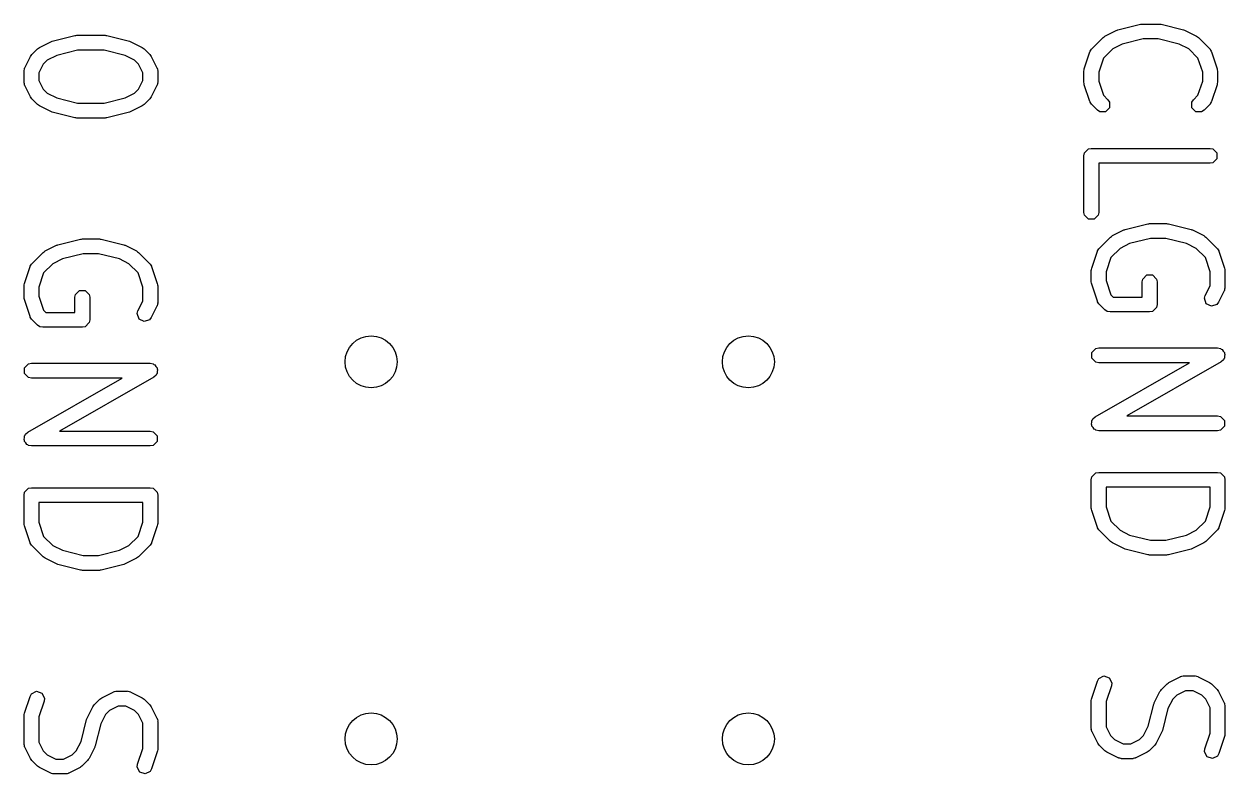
# Model space of a CAD drawing. Extents: x -0.97 to 0.39, y 0.08 to 3.3.
# Drawn here: x -0.9723 to -0.654, y 1.2814 to 1.4804 of the extents above; entities that cross this region are included whole.
import ezdxf

# ---------------------------------------------------------------- set-up
doc = ezdxf.new("R2010")
doc.units = 0
doc.header["$MEASUREMENT"] = 0
doc.layers.add('BLACK', color=7, linetype='CONTINUOUS')

msp = doc.modelspace()

# ---------------------------------------------------------------- linework, layer by layer
at = {"layer": 'BLACK', "linetype": 'CONTINUOUS'}
for p, q in [((-0.67638, 1.4803), (-0.67614, 1.48031)), ((-0.67614, 1.48031), (-0.67591, 1.48036)), ((-0.67591, 1.48036), (-0.67141, 1.48036)), ((-0.67141, 1.48036), (-0.67117, 1.48031)), ((-0.67117, 1.48031), (-0.67093, 1.4803)), ((-0.96483, 1.4758), (-0.95883, 1.4773)), ((-0.95883, 1.4773), (-0.95859, 1.47731)), ((-0.95859, 1.47731), (-0.95835, 1.47736)), ((-0.95835, 1.47736), (-0.95085, 1.47736)), ((-0.95085, 1.47736), (-0.95062, 1.47731)), ((-0.95062, 1.47731), (-0.95038, 1.4773)), ((-0.95038, 1.4773), (-0.94438, 1.4758)), ((-0.68604, 1.47696), (-0.68579, 1.47715)), ((-0.68579, 1.47715), (-0.68279, 1.47865)), ((-0.68279, 1.47865), (-0.68258, 1.47871)), ((-0.68258, 1.47871), (-0.68238, 1.4788)), ((-0.68238, 1.4788), (-0.67638, 1.4803)), ((-0.67093, 1.4803), (-0.66493, 1.4788)), ((-0.66493, 1.4788), (-0.66474, 1.47871)), ((-0.66474, 1.47871), (-0.66453, 1.47865)), ((-0.66453, 1.47865), (-0.66153, 1.47715)), ((-0.66153, 1.47715), (-0.66128, 1.47696)), ((-0.96874, 1.47378), (-0.96848, 1.47396)), ((-0.96848, 1.47396), (-0.96823, 1.47415)), ((-0.96823, 1.47415), (-0.96523, 1.47565)), ((-0.96523, 1.47565), (-0.96502, 1.47571)), ((-0.96502, 1.47571), (-0.96483, 1.4758)), ((-0.94438, 1.4758), (-0.94418, 1.47571)), ((-0.94418, 1.47571), (-0.94397, 1.47565)), ((-0.94397, 1.47565), (-0.94097, 1.47415)), ((-0.94097, 1.47415), (-0.94072, 1.47396)), ((-0.94072, 1.47396), (-0.94046, 1.47378)), ((-0.6893, 1.47378), (-0.6863, 1.47678)), ((-0.6863, 1.47678), (-0.68604, 1.47696)), ((-0.68122, 1.47503), (-0.68374, 1.47377)), ((-0.67566, 1.47642), (-0.68122, 1.47503)), ((-0.67165, 1.47642), (-0.67566, 1.47642)), ((-0.6661, 1.47503), (-0.67165, 1.47642)), ((-0.66357, 1.47377), (-0.6661, 1.47503)), ((-0.66128, 1.47696), (-0.66102, 1.47678)), ((-0.66102, 1.47678), (-0.65802, 1.47378)), ((-0.97211, 1.46877), (-0.97061, 1.47177)), ((-0.97061, 1.47177), (-0.97042, 1.47202)), ((-0.97042, 1.47202), (-0.97024, 1.47228)), ((-0.97024, 1.47228), (-0.96874, 1.47378)), ((-0.96618, 1.47077), (-0.96723, 1.46973)), ((-0.96366, 1.47203), (-0.96618, 1.47077)), ((-0.95811, 1.47342), (-0.96366, 1.47203)), ((-0.9511, 1.47342), (-0.95811, 1.47342)), ((-0.94554, 1.47203), (-0.9511, 1.47342)), ((-0.94302, 1.47077), (-0.94554, 1.47203)), ((-0.94197, 1.46973), (-0.94302, 1.47077)), ((-0.94046, 1.47378), (-0.93896, 1.47228)), ((-0.93896, 1.47228), (-0.93879, 1.47202)), ((-0.93879, 1.47202), (-0.93859, 1.47177)), ((-0.93859, 1.47177), (-0.93709, 1.46877)), ((-0.69127, 1.46851), (-0.68977, 1.47301)), ((-0.68977, 1.47301), (-0.68972, 1.4731)), ((-0.68972, 1.47314), (-0.68955, 1.47341)), ((-0.68972, 1.4731), (-0.68972, 1.47314)), ((-0.68955, 1.47341), (-0.68939, 1.47368)), ((-0.68939, 1.47368), (-0.68935, 1.4737)), ((-0.68935, 1.4737), (-0.6893, 1.47378)), ((-0.68618, 1.47133), (-0.68744, 1.46757)), ((-0.68374, 1.47377), (-0.68618, 1.47133)), ((-0.66113, 1.47133), (-0.66357, 1.47377)), ((-0.65988, 1.46757), (-0.66113, 1.47133)), ((-0.65802, 1.47378), (-0.65796, 1.4737)), ((-0.65796, 1.4737), (-0.65792, 1.47368)), ((-0.65792, 1.47368), (-0.65777, 1.47341)), ((-0.65777, 1.47341), (-0.65759, 1.47314)), ((-0.65759, 1.47314), (-0.65759, 1.4731)), ((-0.65759, 1.4731), (-0.65754, 1.47301)), ((-0.65754, 1.47301), (-0.65604, 1.46851)), ((-0.97232, 1.46789), (-0.9723, 1.46799)), ((-0.97232, 1.46489), (-0.97232, 1.46789)), ((-0.97231, 1.46803), (-0.97223, 1.46834)), ((-0.9723, 1.46799), (-0.97231, 1.46803)), ((-0.97223, 1.46834), (-0.97217, 1.46864)), ((-0.97217, 1.46864), (-0.97214, 1.46868)), ((-0.97214, 1.46868), (-0.97211, 1.46877)), ((-0.96723, 1.46973), (-0.96838, 1.46743)), ((-0.94082, 1.46743), (-0.94197, 1.46973)), ((-0.93709, 1.46877), (-0.93707, 1.46868)), ((-0.93707, 1.46868), (-0.93704, 1.46864)), ((-0.93704, 1.46864), (-0.93697, 1.46834)), ((-0.93697, 1.46834), (-0.93689, 1.46803)), ((-0.93689, 1.46803), (-0.9369, 1.46799)), ((-0.9369, 1.46799), (-0.93689, 1.46789)), ((-0.93689, 1.46789), (-0.93689, 1.46489)), ((-0.69137, 1.46789), (-0.69131, 1.4682)), ((-0.69137, 1.46489), (-0.69137, 1.46789)), ((-0.69131, 1.4682), (-0.69127, 1.46851)), ((-0.65604, 1.46851), (-0.656, 1.4682)), ((-0.656, 1.4682), (-0.65594, 1.46789)), ((-0.65594, 1.46789), (-0.65594, 1.46489)), ((-0.9723, 1.4648), (-0.97232, 1.46489)), ((-0.97231, 1.46475), (-0.9723, 1.4648)), ((-0.97223, 1.46445), (-0.97231, 1.46475)), ((-0.97217, 1.46414), (-0.97223, 1.46445)), ((-0.96838, 1.46743), (-0.96838, 1.46536)), ((-0.96838, 1.46536), (-0.96723, 1.46306)), ((-0.94197, 1.46306), (-0.94082, 1.46536)), ((-0.94082, 1.46536), (-0.94082, 1.46743)), ((-0.93697, 1.46445), (-0.93704, 1.46414)), ((-0.93689, 1.46475), (-0.93697, 1.46445)), ((-0.93689, 1.46489), (-0.9369, 1.4648)), ((-0.9369, 1.4648), (-0.93689, 1.46475)), ((-0.69131, 1.46458), (-0.69137, 1.46489)), ((-0.69127, 1.46427), (-0.69131, 1.46458)), ((-0.68744, 1.46757), (-0.68744, 1.46521)), ((-0.68744, 1.46521), (-0.68618, 1.46146)), ((-0.66113, 1.46146), (-0.65988, 1.46521)), ((-0.65988, 1.46521), (-0.65988, 1.46757)), ((-0.656, 1.46458), (-0.65604, 1.46427)), ((-0.65594, 1.46489), (-0.656, 1.46458)), ((-0.97214, 1.46411), (-0.97217, 1.46414)), ((-0.97211, 1.46401), (-0.97214, 1.46411)), ((-0.97061, 1.46101), (-0.97211, 1.46401)), ((-0.96723, 1.46306), (-0.96618, 1.46201)), ((-0.96618, 1.46201), (-0.96366, 1.46075)), ((-0.94554, 1.46075), (-0.94302, 1.46201)), ((-0.94302, 1.46201), (-0.94197, 1.46306)), ((-0.93709, 1.46401), (-0.93859, 1.46101)), ((-0.93707, 1.46411), (-0.93709, 1.46401)), ((-0.93704, 1.46414), (-0.93707, 1.46411)), ((-0.68977, 1.45977), (-0.69127, 1.46427)), ((-0.68618, 1.46146), (-0.68501, 1.46028)), ((-0.6623, 1.46028), (-0.66113, 1.46146)), ((-0.65604, 1.46427), (-0.65754, 1.45977)), ((-0.97042, 1.46076), (-0.97061, 1.46101)), ((-0.97024, 1.4605), (-0.97042, 1.46076)), ((-0.96874, 1.459), (-0.97024, 1.4605)), ((-0.96848, 1.45883), (-0.96874, 1.459)), ((-0.96823, 1.45863), (-0.96848, 1.45883)), ((-0.96523, 1.45713), (-0.96823, 1.45863)), ((-0.96366, 1.46075), (-0.95811, 1.45936)), ((-0.95811, 1.45936), (-0.9511, 1.45936)), ((-0.9511, 1.45936), (-0.94554, 1.46075)), ((-0.94097, 1.45863), (-0.94397, 1.45713)), ((-0.94072, 1.45883), (-0.94097, 1.45863)), ((-0.94046, 1.459), (-0.94072, 1.45883)), ((-0.93896, 1.4605), (-0.94046, 1.459)), ((-0.93879, 1.46076), (-0.93896, 1.4605)), ((-0.93859, 1.46101), (-0.93879, 1.46076)), ((-0.68972, 1.45968), (-0.68977, 1.45977)), ((-0.68972, 1.45964), (-0.68972, 1.45968)), ((-0.68955, 1.45938), (-0.68972, 1.45964)), ((-0.68939, 1.4591), (-0.68955, 1.45938)), ((-0.68935, 1.45908), (-0.68939, 1.4591)), ((-0.6893, 1.459), (-0.68935, 1.45908)), ((-0.6878, 1.4575), (-0.6893, 1.459)), ((-0.68459, 1.45814), (-0.68565, 1.45707)), ((-0.68501, 1.46028), (-0.68459, 1.45965)), ((-0.68459, 1.45965), (-0.68459, 1.45814)), ((-0.66273, 1.45965), (-0.6623, 1.46028)), ((-0.66273, 1.45814), (-0.66273, 1.45965)), ((-0.66166, 1.45707), (-0.66273, 1.45814)), ((-0.65802, 1.459), (-0.65952, 1.4575)), ((-0.65796, 1.45908), (-0.65802, 1.459)), ((-0.65792, 1.4591), (-0.65796, 1.45908)), ((-0.65777, 1.45938), (-0.65792, 1.4591)), ((-0.65759, 1.45964), (-0.65777, 1.45938)), ((-0.65754, 1.45977), (-0.65759, 1.45968)), ((-0.65759, 1.45968), (-0.65759, 1.45964)), ((-0.96502, 1.45708), (-0.96523, 1.45713)), ((-0.96483, 1.45698), (-0.96502, 1.45708)), ((-0.95883, 1.45548), (-0.96483, 1.45698)), ((-0.95859, 1.45547), (-0.95883, 1.45548)), ((-0.95835, 1.45542), (-0.95859, 1.45547)), ((-0.95085, 1.45542), (-0.95835, 1.45542)), ((-0.95062, 1.45547), (-0.95085, 1.45542)), ((-0.95038, 1.45548), (-0.95062, 1.45547)), ((-0.94438, 1.45698), (-0.95038, 1.45548)), ((-0.94418, 1.45708), (-0.94438, 1.45698)), ((-0.94397, 1.45713), (-0.94418, 1.45708)), ((-0.68716, 1.45707), (-0.6878, 1.4575)), ((-0.68565, 1.45707), (-0.68716, 1.45707)), ((-0.66016, 1.45707), (-0.66166, 1.45707)), ((-0.65952, 1.4575), (-0.66016, 1.45707)), ((-0.69137, 1.44539), (-0.69122, 1.44615)), ((-0.69137, 1.4304), (-0.69137, 1.44539)), ((-0.69122, 1.44615), (-0.69016, 1.44721)), ((-0.69016, 1.44721), (-0.68941, 1.44736)), ((-0.68941, 1.44736), (-0.65791, 1.44736)), ((-0.65791, 1.44736), (-0.65716, 1.44721)), ((-0.65716, 1.44721), (-0.65609, 1.44615)), ((-0.65609, 1.44615), (-0.65609, 1.44464)), ((-0.65791, 1.44343), (-0.68744, 1.44343)), ((-0.68744, 1.44343), (-0.68744, 1.4304)), ((-0.65716, 1.44358), (-0.65791, 1.44343)), ((-0.65609, 1.44464), (-0.65716, 1.44358)), ((-0.69122, 1.42964), (-0.69137, 1.4304)), ((-0.69016, 1.42858), (-0.69122, 1.42964)), ((-0.68759, 1.42964), (-0.68865, 1.42858)), ((-0.68744, 1.4304), (-0.68759, 1.42964)), ((-0.68865, 1.42858), (-0.69016, 1.42858)), ((-0.68042, 1.42588), (-0.67442, 1.42738)), ((-0.67442, 1.42738), (-0.67418, 1.42739)), ((-0.67418, 1.42739), (-0.67394, 1.42743)), ((-0.67394, 1.42743), (-0.66944, 1.42743)), ((-0.66944, 1.42743), (-0.6692, 1.42739)), ((-0.6692, 1.42739), (-0.66896, 1.42738)), ((-0.66896, 1.42738), (-0.66296, 1.42588)), ((-0.96333, 1.42181), (-0.95733, 1.42331)), ((-0.95733, 1.42331), (-0.95709, 1.42332)), ((-0.95709, 1.42332), (-0.95685, 1.42337)), ((-0.95685, 1.42337), (-0.95235, 1.42337)), ((-0.95235, 1.42337), (-0.95212, 1.42332)), ((-0.95212, 1.42332), (-0.95188, 1.42331)), ((-0.95188, 1.42331), (-0.94588, 1.42181)), ((-0.68733, 1.42086), (-0.68433, 1.42386)), ((-0.68433, 1.42386), (-0.68407, 1.42403)), ((-0.68407, 1.42403), (-0.68382, 1.42423)), ((-0.68382, 1.42423), (-0.68082, 1.42573)), ((-0.68082, 1.42573), (-0.68061, 1.42578)), ((-0.68061, 1.42578), (-0.68042, 1.42588)), ((-0.6737, 1.4235), (-0.67925, 1.42211)), ((-0.66968, 1.4235), (-0.6737, 1.4235)), ((-0.66413, 1.42211), (-0.66968, 1.4235)), ((-0.66296, 1.42588), (-0.66277, 1.42578)), ((-0.66277, 1.42578), (-0.66256, 1.42573)), ((-0.66256, 1.42573), (-0.65956, 1.42423)), ((-0.65956, 1.42423), (-0.65931, 1.42403)), ((-0.65931, 1.42403), (-0.65905, 1.42386)), ((-0.65905, 1.42386), (-0.65605, 1.42086)), ((-0.96724, 1.41979), (-0.96698, 1.41996)), ((-0.96698, 1.41996), (-0.96673, 1.42016)), ((-0.96673, 1.42016), (-0.96373, 1.42166)), ((-0.96373, 1.42166), (-0.96352, 1.42172)), ((-0.96352, 1.42172), (-0.96333, 1.42181)), ((-0.94588, 1.42181), (-0.94568, 1.42172)), ((-0.94568, 1.42172), (-0.94547, 1.42166)), ((-0.94547, 1.42166), (-0.94247, 1.42016)), ((-0.94247, 1.42016), (-0.94222, 1.41996)), ((-0.94222, 1.41996), (-0.94196, 1.41979)), ((-0.6893, 1.41559), (-0.6878, 1.42009)), ((-0.6878, 1.42009), (-0.68776, 1.42017)), ((-0.68776, 1.42022), (-0.68758, 1.42048)), ((-0.68776, 1.42017), (-0.68776, 1.42022)), ((-0.68758, 1.42048), (-0.68742, 1.42076)), ((-0.68742, 1.42076), (-0.68738, 1.42078)), ((-0.68738, 1.42078), (-0.68733, 1.42086)), ((-0.68177, 1.42085), (-0.68422, 1.4184)), ((-0.67925, 1.42211), (-0.68177, 1.42085)), ((-0.66161, 1.42085), (-0.66413, 1.42211)), ((-0.65916, 1.4184), (-0.66161, 1.42085)), ((-0.65605, 1.42086), (-0.65599, 1.42078)), ((-0.65599, 1.42078), (-0.65595, 1.42076)), ((-0.65595, 1.42076), (-0.6558, 1.42048)), ((-0.6558, 1.42048), (-0.65562, 1.42022)), ((-0.65562, 1.42022), (-0.65562, 1.42017)), ((-0.65562, 1.42017), (-0.65557, 1.42009)), ((-0.65557, 1.42009), (-0.65407, 1.41559)), ((-0.97049, 1.41641), (-0.97034, 1.41669)), ((-0.97034, 1.41669), (-0.9703, 1.41671)), ((-0.9703, 1.41671), (-0.97024, 1.41679)), ((-0.97024, 1.41679), (-0.96724, 1.41979)), ((-0.96468, 1.41678), (-0.96713, 1.41433)), ((-0.96216, 1.41804), (-0.96468, 1.41678)), ((-0.95661, 1.41943), (-0.96216, 1.41804)), ((-0.95259, 1.41943), (-0.95661, 1.41943)), ((-0.94704, 1.41804), (-0.95259, 1.41943)), ((-0.94452, 1.41678), (-0.94704, 1.41804)), ((-0.94207, 1.41433), (-0.94452, 1.41678)), ((-0.94196, 1.41979), (-0.93896, 1.41679)), ((-0.93896, 1.41679), (-0.93891, 1.41671)), ((-0.93891, 1.41671), (-0.93887, 1.41669)), ((-0.93887, 1.41669), (-0.93871, 1.41641)), ((-0.68422, 1.4184), (-0.68547, 1.41465)), ((-0.65791, 1.41465), (-0.65916, 1.4184)), ((-0.97222, 1.41152), (-0.97072, 1.41602)), ((-0.97072, 1.41602), (-0.97067, 1.41611)), ((-0.97067, 1.41615), (-0.97049, 1.41641)), ((-0.97067, 1.41611), (-0.97067, 1.41615)), ((-0.96713, 1.41433), (-0.96838, 1.41058)), ((-0.94082, 1.41058), (-0.94207, 1.41433)), ((-0.93871, 1.41641), (-0.93854, 1.41615)), ((-0.93854, 1.41615), (-0.93854, 1.41611)), ((-0.93854, 1.41611), (-0.93849, 1.41602)), ((-0.93849, 1.41602), (-0.93699, 1.41152)), ((-0.68941, 1.41497), (-0.68934, 1.41528)), ((-0.68941, 1.41197), (-0.68941, 1.41497)), ((-0.68934, 1.41528), (-0.6893, 1.41559)), ((-0.68547, 1.41465), (-0.68547, 1.41229)), ((-0.67576, 1.41272), (-0.67469, 1.41379)), ((-0.67469, 1.41379), (-0.67319, 1.41379)), ((-0.67319, 1.41379), (-0.67212, 1.41272)), ((-0.65791, 1.41093), (-0.65791, 1.41465)), ((-0.65407, 1.41559), (-0.65403, 1.41528)), ((-0.65403, 1.41528), (-0.65397, 1.41497)), ((-0.65397, 1.41497), (-0.65397, 1.41047)), ((-0.97232, 1.4109), (-0.97226, 1.41121)), ((-0.97232, 1.4079), (-0.97232, 1.4109)), ((-0.97226, 1.41121), (-0.97222, 1.41152)), ((-0.96838, 1.41058), (-0.96838, 1.40822)), ((-0.94082, 1.40686), (-0.94082, 1.41058)), ((-0.93699, 1.41152), (-0.93695, 1.41121)), ((-0.93695, 1.41121), (-0.93689, 1.4109)), ((-0.93689, 1.4109), (-0.93689, 1.4064)), ((-0.68934, 1.41166), (-0.68941, 1.41197)), ((-0.6893, 1.41134), (-0.68934, 1.41166)), ((-0.6878, 1.40685), (-0.6893, 1.41134)), ((-0.68547, 1.41229), (-0.68422, 1.40853)), ((-0.67591, 1.41197), (-0.67576, 1.41272)), ((-0.67591, 1.40794), (-0.67591, 1.41197)), ((-0.67212, 1.41272), (-0.67197, 1.41197)), ((-0.67197, 1.41197), (-0.67197, 1.40597)), ((-0.6592, 1.40835), (-0.65791, 1.41093)), ((-0.65398, 1.41033), (-0.65406, 1.41002)), ((-0.65397, 1.41047), (-0.65399, 1.41037)), ((-0.65399, 1.41037), (-0.65398, 1.41033)), ((-0.97226, 1.40759), (-0.97232, 1.4079)), ((-0.97222, 1.40728), (-0.97226, 1.40759)), ((-0.97072, 1.40278), (-0.97222, 1.40728)), ((-0.96838, 1.40822), (-0.96713, 1.40446)), ((-0.95882, 1.4079), (-0.95867, 1.40865)), ((-0.95882, 1.40387), (-0.95882, 1.4079)), ((-0.95867, 1.40865), (-0.95761, 1.40972)), ((-0.95761, 1.40972), (-0.9561, 1.40972)), ((-0.9561, 1.40972), (-0.95503, 1.40865)), ((-0.95503, 1.40865), (-0.95488, 1.4079)), ((-0.95488, 1.4079), (-0.95488, 1.4019)), ((-0.68422, 1.40853), (-0.68362, 1.40794)), ((-0.68362, 1.40794), (-0.67591, 1.40794)), ((-0.6594, 1.40761), (-0.6592, 1.40835)), ((-0.65893, 1.40618), (-0.6594, 1.40761)), ((-0.65418, 1.40959), (-0.65568, 1.40659)), ((-0.65415, 1.40968), (-0.65418, 1.40959)), ((-0.65412, 1.40971), (-0.65415, 1.40968)), ((-0.65406, 1.41002), (-0.65412, 1.40971)), ((-0.96713, 1.40446), (-0.96654, 1.40387)), ((-0.94232, 1.40354), (-0.94211, 1.40428)), ((-0.94211, 1.40428), (-0.94082, 1.40686)), ((-0.93709, 1.40552), (-0.93859, 1.40252)), ((-0.93707, 1.40561), (-0.93709, 1.40552)), ((-0.93704, 1.40565), (-0.93707, 1.40561)), ((-0.93697, 1.40596), (-0.93704, 1.40565)), ((-0.93689, 1.40626), (-0.93697, 1.40596)), ((-0.93689, 1.4064), (-0.9369, 1.4063)), ((-0.9369, 1.4063), (-0.93689, 1.40626)), ((-0.68776, 1.40676), (-0.6878, 1.40685)), ((-0.68776, 1.40671), (-0.68776, 1.40676)), ((-0.68758, 1.40645), (-0.68776, 1.40671)), ((-0.68742, 1.40618), (-0.68758, 1.40645)), ((-0.68738, 1.40616), (-0.68742, 1.40618)), ((-0.68733, 1.40608), (-0.68738, 1.40616)), ((-0.68583, 1.40458), (-0.68733, 1.40608)), ((-0.68519, 1.40415), (-0.68583, 1.40458)), ((-0.68444, 1.404), (-0.68519, 1.40415)), ((-0.68519, 1.40415), (-0.68519, 1.40415)), ((-0.67394, 1.404), (-0.68444, 1.404)), ((-0.67319, 1.40415), (-0.67394, 1.404)), ((-0.67212, 1.40521), (-0.67319, 1.40415)), ((-0.67197, 1.40597), (-0.67212, 1.40521)), ((-0.65758, 1.4055), (-0.65893, 1.40618)), ((-0.65615, 1.40598), (-0.65758, 1.4055)), ((-0.65568, 1.40659), (-0.65615, 1.40598)), ((-0.97067, 1.40269), (-0.97072, 1.40278)), ((-0.97067, 1.40265), (-0.97067, 1.40269)), ((-0.97049, 1.40238), (-0.97067, 1.40265)), ((-0.97034, 1.40211), (-0.97049, 1.40238)), ((-0.9703, 1.40209), (-0.97034, 1.40211)), ((-0.97024, 1.40201), (-0.9703, 1.40209)), ((-0.96874, 1.40051), (-0.97024, 1.40201)), ((-0.96654, 1.40387), (-0.95882, 1.40387)), ((-0.95503, 1.40115), (-0.9561, 1.40008)), ((-0.95488, 1.4019), (-0.95503, 1.40115)), ((-0.94184, 1.40211), (-0.94232, 1.40354)), ((-0.94049, 1.40144), (-0.94184, 1.40211)), ((-0.93906, 1.40191), (-0.94049, 1.40144)), ((-0.93859, 1.40252), (-0.93906, 1.40191)), ((-0.9681, 1.40008), (-0.96874, 1.40051)), ((-0.96735, 1.39993), (-0.9681, 1.40008)), ((-0.9681, 1.40008), (-0.9681, 1.40008)), ((-0.95685, 1.39993), (-0.96735, 1.39993)), ((-0.9561, 1.40008), (-0.95685, 1.39993)), ((-0.68819, 1.39429), (-0.68744, 1.39444)), ((-0.68744, 1.39444), (-0.65594, 1.39444)), ((-0.65594, 1.39444), (-0.65519, 1.39429)), ((-0.68926, 1.39322), (-0.68819, 1.39429)), ((-0.68926, 1.39172), (-0.68926, 1.39322)), ((-0.68819, 1.39065), (-0.68926, 1.39172)), ((-0.65519, 1.39429), (-0.655, 1.3941)), ((-0.655, 1.3941), (-0.65474, 1.39403)), ((-0.65438, 1.39126), (-0.65496, 1.39076)), ((-0.65474, 1.39403), (-0.65448, 1.39358)), ((-0.65448, 1.39358), (-0.65412, 1.39322)), ((-0.65431, 1.39153), (-0.65438, 1.39126)), ((-0.65412, 1.39172), (-0.65431, 1.39153)), ((-0.65412, 1.39322), (-0.65412, 1.39295)), ((-0.65412, 1.39295), (-0.65399, 1.39272)), ((-0.65399, 1.39272), (-0.65412, 1.39223)), ((-0.65412, 1.39223), (-0.65412, 1.39172)), ((-0.97217, 1.38915), (-0.9711, 1.39022)), ((-0.97217, 1.38765), (-0.97217, 1.38915)), ((-0.9711, 1.39022), (-0.97035, 1.39037)), ((-0.97035, 1.39037), (-0.93885, 1.39037)), ((-0.93885, 1.39037), (-0.9381, 1.39022)), ((-0.9381, 1.39022), (-0.93791, 1.39003)), ((-0.93791, 1.39003), (-0.93765, 1.38996)), ((-0.93765, 1.38996), (-0.9374, 1.38952)), ((-0.9374, 1.38952), (-0.93704, 1.38915)), ((-0.93704, 1.38915), (-0.93704, 1.38888)), ((-0.93704, 1.38888), (-0.9369, 1.38865)), ((-0.9369, 1.38865), (-0.93704, 1.38816)), ((-0.93704, 1.38816), (-0.93704, 1.38765)), ((-0.68841, 1.37618), (-0.66335, 1.3905)), ((-0.68744, 1.3905), (-0.68819, 1.39065)), ((-0.66335, 1.3905), (-0.68744, 1.3905)), ((-0.65496, 1.39076), (-0.68002, 1.37644)), ((-0.9711, 1.38658), (-0.97217, 1.38765)), ((-0.97133, 1.37211), (-0.94627, 1.38643)), ((-0.97035, 1.38643), (-0.9711, 1.38658)), ((-0.94627, 1.38643), (-0.97035, 1.38643)), ((-0.93788, 1.38669), (-0.96294, 1.37237)), ((-0.9373, 1.3872), (-0.93788, 1.38669)), ((-0.93723, 1.38746), (-0.9373, 1.3872)), ((-0.93704, 1.38765), (-0.93723, 1.38746)), ((-0.68926, 1.37523), (-0.68906, 1.37542)), ((-0.68906, 1.37542), (-0.68899, 1.37568)), ((-0.68899, 1.37568), (-0.68841, 1.37618)), ((-0.68002, 1.37644), (-0.65594, 1.37644)), ((-0.65594, 1.37644), (-0.65519, 1.37629)), ((-0.65519, 1.37629), (-0.65412, 1.37523)), ((-0.97191, 1.37161), (-0.97133, 1.37211)), ((-0.96294, 1.37237), (-0.93885, 1.37237)), ((-0.93885, 1.37237), (-0.9381, 1.37222)), ((-0.9381, 1.37222), (-0.93704, 1.37116)), ((-0.68939, 1.37422), (-0.68926, 1.37472)), ((-0.68926, 1.37399), (-0.68939, 1.37422)), ((-0.68926, 1.37472), (-0.68926, 1.37523)), ((-0.68926, 1.37372), (-0.68926, 1.37399)), ((-0.6889, 1.37336), (-0.68926, 1.37372)), ((-0.68864, 1.37292), (-0.6889, 1.37336)), ((-0.68838, 1.37284), (-0.68864, 1.37292)), ((-0.68819, 1.37265), (-0.68838, 1.37284)), ((-0.68744, 1.3725), (-0.68819, 1.37265)), ((-0.65594, 1.3725), (-0.68744, 1.3725)), ((-0.65519, 1.37265), (-0.65594, 1.3725)), ((-0.65412, 1.37372), (-0.65519, 1.37265)), ((-0.65412, 1.37523), (-0.65412, 1.37372)), ((-0.9723, 1.37016), (-0.97217, 1.37065)), ((-0.97217, 1.36992), (-0.9723, 1.37016)), ((-0.97217, 1.37116), (-0.97198, 1.37135)), ((-0.97217, 1.37065), (-0.97217, 1.37116)), ((-0.97217, 1.36965), (-0.97217, 1.36992)), ((-0.97181, 1.36929), (-0.97217, 1.36965)), ((-0.97198, 1.37135), (-0.97191, 1.37161)), ((-0.97156, 1.36885), (-0.97181, 1.36929)), ((-0.93704, 1.36965), (-0.9381, 1.36859)), ((-0.93704, 1.37116), (-0.93704, 1.36965)), ((-0.97129, 1.36878), (-0.97156, 1.36885)), ((-0.9711, 1.36859), (-0.97129, 1.36878)), ((-0.97035, 1.36844), (-0.9711, 1.36859)), ((-0.93885, 1.36844), (-0.97035, 1.36844)), ((-0.9381, 1.36859), (-0.93885, 1.36844)), ((-0.68941, 1.35947), (-0.68926, 1.36023)), ((-0.68941, 1.35197), (-0.68941, 1.35947)), ((-0.68926, 1.36023), (-0.68819, 1.36129)), ((-0.68819, 1.36129), (-0.68744, 1.36144)), ((-0.68744, 1.36144), (-0.65594, 1.36144)), ((-0.65594, 1.36144), (-0.65519, 1.36129)), ((-0.65519, 1.36129), (-0.65412, 1.36023)), ((-0.65412, 1.36023), (-0.65397, 1.35947)), ((-0.65397, 1.35947), (-0.65397, 1.35197)), ((-0.97232, 1.35541), (-0.97217, 1.35616)), ((-0.97217, 1.35616), (-0.9711, 1.35722)), ((-0.9711, 1.35722), (-0.97035, 1.35737)), ((-0.97035, 1.35737), (-0.93885, 1.35737)), ((-0.93885, 1.35737), (-0.9381, 1.35722)), ((-0.9381, 1.35722), (-0.93704, 1.35616)), ((-0.93704, 1.35616), (-0.93689, 1.35541)), ((-0.65791, 1.35751), (-0.68547, 1.35751)), ((-0.68547, 1.35751), (-0.68547, 1.35229)), ((-0.65791, 1.35229), (-0.65791, 1.35751)), ((-0.97232, 1.34791), (-0.97232, 1.35541)), ((-0.94082, 1.35344), (-0.96838, 1.35344)), ((-0.96838, 1.35344), (-0.96838, 1.34823)), ((-0.94082, 1.34823), (-0.94082, 1.35344)), ((-0.93689, 1.35541), (-0.93689, 1.34791)), ((-0.68934, 1.35167), (-0.68941, 1.35197)), ((-0.6893, 1.35135), (-0.68934, 1.35167)), ((-0.6878, 1.34685), (-0.6893, 1.35135)), ((-0.68547, 1.35229), (-0.68422, 1.34854)), ((-0.65916, 1.34854), (-0.65791, 1.35229)), ((-0.65407, 1.35135), (-0.65557, 1.34685)), ((-0.65403, 1.35167), (-0.65407, 1.35135)), ((-0.65397, 1.35197), (-0.65403, 1.35167)), ((-0.97226, 1.3476), (-0.97232, 1.34791)), ((-0.97222, 1.34728), (-0.97226, 1.3476)), ((-0.97072, 1.34278), (-0.97222, 1.34728)), ((-0.96838, 1.34823), (-0.96713, 1.34447)), ((-0.94207, 1.34447), (-0.94082, 1.34823)), ((-0.93699, 1.34728), (-0.93849, 1.34278)), ((-0.93695, 1.3476), (-0.93699, 1.34728)), ((-0.93689, 1.34791), (-0.93695, 1.3476)), ((-0.68776, 1.34677), (-0.6878, 1.34685)), ((-0.68776, 1.34672), (-0.68776, 1.34677)), ((-0.68758, 1.34646), (-0.68776, 1.34672)), ((-0.68422, 1.34854), (-0.68177, 1.34609)), ((-0.66161, 1.34609), (-0.65916, 1.34854)), ((-0.65562, 1.34672), (-0.6558, 1.34646)), ((-0.65557, 1.34685), (-0.65562, 1.34677)), ((-0.65562, 1.34677), (-0.65562, 1.34672)), ((-0.96713, 1.34447), (-0.96468, 1.34203)), ((-0.94452, 1.34203), (-0.94207, 1.34447)), ((-0.68742, 1.34619), (-0.68758, 1.34646)), ((-0.68738, 1.34617), (-0.68742, 1.34619)), ((-0.68733, 1.34608), (-0.68738, 1.34617)), ((-0.68433, 1.34308), (-0.68733, 1.34608)), ((-0.68177, 1.34609), (-0.67925, 1.34483)), ((-0.67925, 1.34483), (-0.6737, 1.34344)), ((-0.6737, 1.34344), (-0.66968, 1.34344)), ((-0.66968, 1.34344), (-0.66413, 1.34483)), ((-0.66413, 1.34483), (-0.66161, 1.34609)), ((-0.65605, 1.34608), (-0.65905, 1.34308)), ((-0.65599, 1.34617), (-0.65605, 1.34608)), ((-0.65595, 1.34619), (-0.65599, 1.34617)), ((-0.6558, 1.34646), (-0.65595, 1.34619)), ((-0.97067, 1.3427), (-0.97072, 1.34278)), ((-0.97067, 1.34265), (-0.97067, 1.3427)), ((-0.97049, 1.34239), (-0.97067, 1.34265)), ((-0.97034, 1.34212), (-0.97049, 1.34239)), ((-0.9703, 1.3421), (-0.97034, 1.34212)), ((-0.97024, 1.34202), (-0.9703, 1.3421)), ((-0.96724, 1.33902), (-0.97024, 1.34202)), ((-0.96468, 1.34203), (-0.96216, 1.34077)), ((-0.96216, 1.34077), (-0.95661, 1.33938)), ((-0.95259, 1.33938), (-0.94704, 1.34077)), ((-0.94704, 1.34077), (-0.94452, 1.34203)), ((-0.93896, 1.34202), (-0.94196, 1.33902)), ((-0.93891, 1.3421), (-0.93896, 1.34202)), ((-0.93887, 1.34212), (-0.93891, 1.3421)), ((-0.93871, 1.34239), (-0.93887, 1.34212)), ((-0.93854, 1.34265), (-0.93871, 1.34239)), ((-0.93849, 1.34278), (-0.93854, 1.3427)), ((-0.93854, 1.3427), (-0.93854, 1.34265)), ((-0.68407, 1.34291), (-0.68433, 1.34308)), ((-0.68382, 1.34272), (-0.68407, 1.34291)), ((-0.68082, 1.34122), (-0.68382, 1.34272)), ((-0.68061, 1.34116), (-0.68082, 1.34122)), ((-0.68042, 1.34107), (-0.68061, 1.34116)), ((-0.67442, 1.33957), (-0.68042, 1.34107)), ((-0.66296, 1.34107), (-0.66896, 1.33957)), ((-0.66277, 1.34116), (-0.66296, 1.34107)), ((-0.66256, 1.34122), (-0.66277, 1.34116)), ((-0.65956, 1.34272), (-0.66256, 1.34122)), ((-0.65931, 1.34291), (-0.65956, 1.34272)), ((-0.65905, 1.34308), (-0.65931, 1.34291)), ((-0.96698, 1.33884), (-0.96724, 1.33902)), ((-0.96673, 1.33865), (-0.96698, 1.33884)), ((-0.96373, 1.33715), (-0.96673, 1.33865)), ((-0.96352, 1.33709), (-0.96373, 1.33715)), ((-0.96333, 1.337), (-0.96352, 1.33709)), ((-0.95661, 1.33938), (-0.95259, 1.33938)), ((-0.94568, 1.33709), (-0.94588, 1.337)), ((-0.94547, 1.33715), (-0.94568, 1.33709)), ((-0.94247, 1.33865), (-0.94547, 1.33715)), ((-0.94222, 1.33884), (-0.94247, 1.33865)), ((-0.94196, 1.33902), (-0.94222, 1.33884)), ((-0.67418, 1.33955), (-0.67442, 1.33957)), ((-0.67394, 1.33951), (-0.67418, 1.33955)), ((-0.66944, 1.33951), (-0.67394, 1.33951)), ((-0.6692, 1.33955), (-0.66944, 1.33951)), ((-0.66896, 1.33957), (-0.6692, 1.33955)), ((-0.95733, 1.3355), (-0.96333, 1.337)), ((-0.95709, 1.33549), (-0.95733, 1.3355)), ((-0.95685, 1.33544), (-0.95709, 1.33549)), ((-0.95235, 1.33544), (-0.95685, 1.33544)), ((-0.95212, 1.33549), (-0.95235, 1.33544)), ((-0.95188, 1.3355), (-0.95212, 1.33549)), ((-0.94588, 1.337), (-0.95188, 1.3355)), ((-0.6893, 1.3016), (-0.6878, 1.3061)), ((-0.6878, 1.3061), (-0.68742, 1.30677)), ((-0.68742, 1.30677), (-0.68608, 1.30744)), ((-0.68608, 1.30744), (-0.68465, 1.30697)), ((-0.68465, 1.30697), (-0.68397, 1.30562)), ((-0.68397, 1.30562), (-0.68407, 1.30486)), ((-0.67083, 1.30387), (-0.66933, 1.30537)), ((-0.66933, 1.30537), (-0.66907, 1.30555)), ((-0.66907, 1.30555), (-0.66882, 1.30574)), ((-0.66882, 1.30574), (-0.66582, 1.30724)), ((-0.66582, 1.30724), (-0.66572, 1.30727)), ((-0.66572, 1.30727), (-0.66569, 1.3073)), ((-0.66569, 1.3073), (-0.66538, 1.30736)), ((-0.66538, 1.30736), (-0.66508, 1.30744)), ((-0.66508, 1.30744), (-0.66504, 1.30743)), ((-0.66504, 1.30743), (-0.66494, 1.30745)), ((-0.66494, 1.30745), (-0.66194, 1.30745)), ((-0.66194, 1.30745), (-0.66184, 1.30743)), ((-0.66184, 1.30743), (-0.6618, 1.30744)), ((-0.6618, 1.30744), (-0.6615, 1.30736)), ((-0.6615, 1.30736), (-0.66119, 1.3073)), ((-0.66119, 1.3073), (-0.66115, 1.30727)), ((-0.66115, 1.30727), (-0.66106, 1.30724)), ((-0.66106, 1.30724), (-0.65806, 1.30574)), ((-0.65806, 1.30574), (-0.65781, 1.30555)), ((-0.65781, 1.30555), (-0.65755, 1.30537)), ((-0.65755, 1.30537), (-0.65605, 1.30387)), ((-0.97072, 1.30203), (-0.97034, 1.3027)), ((-0.97034, 1.3027), (-0.96899, 1.30338)), ((-0.96899, 1.30338), (-0.96756, 1.3029)), ((-0.96756, 1.3029), (-0.96689, 1.30155)), ((-0.95173, 1.30167), (-0.94873, 1.30317)), ((-0.94873, 1.30317), (-0.94864, 1.3032)), ((-0.94864, 1.3032), (-0.94861, 1.30323)), ((-0.94861, 1.30323), (-0.9483, 1.30329)), ((-0.9483, 1.30329), (-0.94799, 1.30338)), ((-0.94799, 1.30338), (-0.94795, 1.30336)), ((-0.94795, 1.30336), (-0.94785, 1.30338)), ((-0.94785, 1.30338), (-0.94485, 1.30338)), ((-0.94485, 1.30338), (-0.94476, 1.30336)), ((-0.94476, 1.30336), (-0.94471, 1.30338)), ((-0.94471, 1.30338), (-0.94441, 1.30329)), ((-0.94441, 1.30329), (-0.9441, 1.30323)), ((-0.9441, 1.30323), (-0.94407, 1.3032)), ((-0.94407, 1.3032), (-0.94397, 1.30317)), ((-0.94397, 1.30317), (-0.94097, 1.30167)), ((-0.68407, 1.30486), (-0.68547, 1.30066)), ((-0.6727, 1.30036), (-0.6712, 1.30336)), ((-0.6712, 1.30336), (-0.67101, 1.30361)), ((-0.67101, 1.30361), (-0.67083, 1.30387)), ((-0.66677, 1.30236), (-0.66782, 1.30132)), ((-0.66447, 1.30351), (-0.66677, 1.30236)), ((-0.6624, 1.30351), (-0.66447, 1.30351)), ((-0.66011, 1.30236), (-0.6624, 1.30351)), ((-0.65906, 1.30132), (-0.66011, 1.30236)), ((-0.65605, 1.30387), (-0.65587, 1.30361)), ((-0.65587, 1.30361), (-0.65568, 1.30336)), ((-0.65568, 1.30336), (-0.65418, 1.30036)), ((-0.97222, 1.29754), (-0.97072, 1.30203)), ((-0.96698, 1.30079), (-0.96838, 1.29659)), ((-0.96689, 1.30155), (-0.96698, 1.30079)), ((-0.95561, 1.29629), (-0.95411, 1.29929)), ((-0.95411, 1.29929), (-0.95392, 1.29954)), ((-0.95392, 1.29954), (-0.95374, 1.2998)), ((-0.95374, 1.2998), (-0.95224, 1.3013)), ((-0.95224, 1.3013), (-0.95198, 1.30148)), ((-0.95198, 1.30148), (-0.95173, 1.30167)), ((-0.94739, 1.29944), (-0.94969, 1.29829)), ((-0.94532, 1.29944), (-0.94739, 1.29944)), ((-0.94302, 1.29829), (-0.94532, 1.29944)), ((-0.94097, 1.30167), (-0.94072, 1.30148)), ((-0.94072, 1.30148), (-0.94046, 1.3013)), ((-0.94046, 1.3013), (-0.93896, 1.2998)), ((-0.93896, 1.2998), (-0.93879, 1.29954)), ((-0.93879, 1.29954), (-0.93859, 1.29929)), ((-0.93859, 1.29929), (-0.93709, 1.29629)), ((-0.68941, 1.30098), (-0.68934, 1.30129)), ((-0.68941, 1.29348), (-0.68941, 1.30098)), ((-0.68934, 1.30129), (-0.6893, 1.3016)), ((-0.68547, 1.30066), (-0.68547, 1.29395)), ((-0.6743, 1.29417), (-0.67285, 1.29996)), ((-0.67285, 1.29996), (-0.67276, 1.30015)), ((-0.67276, 1.30015), (-0.6727, 1.30036)), ((-0.66782, 1.30132), (-0.66908, 1.29879)), ((-0.65791, 1.29902), (-0.65906, 1.30132)), ((-0.65791, 1.2923), (-0.65791, 1.29902)), ((-0.65418, 1.30036), (-0.65415, 1.30027)), ((-0.65415, 1.30027), (-0.65412, 1.30023)), ((-0.65412, 1.30023), (-0.65406, 1.29993)), ((-0.65406, 1.29993), (-0.65398, 1.29962)), ((-0.65398, 1.29962), (-0.65399, 1.29958)), ((-0.65399, 1.29958), (-0.65397, 1.29948)), ((-0.65397, 1.29948), (-0.65397, 1.29198)), ((-0.97232, 1.29691), (-0.97226, 1.29722)), ((-0.97232, 1.28941), (-0.97232, 1.29691)), ((-0.97226, 1.29722), (-0.97222, 1.29754)), ((-0.96838, 1.29659), (-0.96838, 1.28988)), ((-0.95721, 1.2901), (-0.95576, 1.29589)), ((-0.95576, 1.29589), (-0.95567, 1.29609)), ((-0.95567, 1.29609), (-0.95561, 1.29629)), ((-0.95073, 1.29725), (-0.95199, 1.29473)), ((-0.94969, 1.29829), (-0.95073, 1.29725)), ((-0.94197, 1.29725), (-0.94302, 1.29829)), ((-0.94082, 1.29495), (-0.94197, 1.29725)), ((-0.93709, 1.29629), (-0.93707, 1.2962)), ((-0.93707, 1.2962), (-0.93704, 1.29617)), ((-0.93704, 1.29617), (-0.93697, 1.29586)), ((-0.93697, 1.29586), (-0.93689, 1.29555)), ((-0.66908, 1.29879), (-0.67053, 1.293)), ((-0.95199, 1.29473), (-0.95344, 1.28894)), ((-0.94082, 1.28823), (-0.94082, 1.29495)), ((-0.93689, 1.29555), (-0.9369, 1.29551)), ((-0.9369, 1.29551), (-0.93689, 1.29541)), ((-0.93689, 1.29541), (-0.93689, 1.28791)), ((-0.68939, 1.29339), (-0.68941, 1.29348)), ((-0.6894, 1.29334), (-0.68939, 1.29339)), ((-0.68932, 1.29304), (-0.6894, 1.29334)), ((-0.68926, 1.29273), (-0.68932, 1.29304)), ((-0.68922, 1.2927), (-0.68926, 1.29273)), ((-0.6892, 1.2926), (-0.68922, 1.2927)), ((-0.6877, 1.2896), (-0.6892, 1.2926)), ((-0.68547, 1.29395), (-0.68432, 1.29165)), ((-0.67556, 1.29165), (-0.6743, 1.29417)), ((-0.67068, 1.2926), (-0.67218, 1.2896)), ((-0.67062, 1.29281), (-0.67068, 1.2926)), ((-0.67053, 1.293), (-0.67062, 1.29281)), ((-0.9723, 1.28932), (-0.97232, 1.28941)), ((-0.97231, 1.28927), (-0.9723, 1.28932)), ((-0.96838, 1.28988), (-0.96723, 1.28758)), ((-0.95847, 1.28758), (-0.95721, 1.2901)), ((-0.6875, 1.28935), (-0.6877, 1.2896)), ((-0.68733, 1.28909), (-0.6875, 1.28935)), ((-0.68432, 1.29165), (-0.68327, 1.2906)), ((-0.68327, 1.2906), (-0.68097, 1.28945)), ((-0.68097, 1.28945), (-0.6789, 1.28945)), ((-0.6789, 1.28945), (-0.6766, 1.2906)), ((-0.6766, 1.2906), (-0.67556, 1.29165)), ((-0.67237, 1.28935), (-0.67255, 1.28909)), ((-0.67218, 1.2896), (-0.67237, 1.28935)), ((-0.65931, 1.28811), (-0.65791, 1.2923)), ((-0.65407, 1.29136), (-0.65557, 1.28686)), ((-0.65403, 1.29167), (-0.65407, 1.29136)), ((-0.65397, 1.29198), (-0.65403, 1.29167)), ((-0.97223, 1.28897), (-0.97231, 1.28927)), ((-0.97217, 1.28866), (-0.97223, 1.28897)), ((-0.97214, 1.28863), (-0.97217, 1.28866)), ((-0.97211, 1.28853), (-0.97214, 1.28863)), ((-0.97061, 1.28553), (-0.97211, 1.28853)), ((-0.96723, 1.28758), (-0.96618, 1.28653)), ((-0.96618, 1.28653), (-0.96389, 1.28538)), ((-0.96182, 1.28538), (-0.95952, 1.28653)), ((-0.95952, 1.28653), (-0.95847, 1.28758)), ((-0.95359, 1.28853), (-0.95509, 1.28553)), ((-0.95353, 1.28874), (-0.95359, 1.28853)), ((-0.95344, 1.28894), (-0.95353, 1.28874)), ((-0.94222, 1.28404), (-0.94082, 1.28823)), ((-0.93699, 1.28729), (-0.93849, 1.28279)), ((-0.93695, 1.2876), (-0.93699, 1.28729)), ((-0.93689, 1.28791), (-0.93695, 1.2876)), ((-0.68583, 1.28759), (-0.68733, 1.28909)), ((-0.68557, 1.28742), (-0.68583, 1.28759)), ((-0.68532, 1.28722), (-0.68557, 1.28742)), ((-0.68232, 1.28572), (-0.68532, 1.28722)), ((-0.67456, 1.28722), (-0.67756, 1.28572)), ((-0.67431, 1.28742), (-0.67456, 1.28722)), ((-0.67405, 1.28759), (-0.67431, 1.28742)), ((-0.67255, 1.28909), (-0.67405, 1.28759)), ((-0.6594, 1.28734), (-0.65931, 1.28811)), ((-0.65873, 1.286), (-0.6594, 1.28734)), ((-0.65595, 1.28619), (-0.6573, 1.28552)), ((-0.65557, 1.28686), (-0.65595, 1.28619)), ((-0.97042, 1.28528), (-0.97061, 1.28553)), ((-0.97024, 1.28502), (-0.97042, 1.28528)), ((-0.96874, 1.28352), (-0.97024, 1.28502)), ((-0.96848, 1.28335), (-0.96874, 1.28352)), ((-0.96823, 1.28315), (-0.96848, 1.28335)), ((-0.96523, 1.28165), (-0.96823, 1.28315)), ((-0.96389, 1.28538), (-0.96182, 1.28538)), ((-0.95747, 1.28315), (-0.96047, 1.28165)), ((-0.95722, 1.28335), (-0.95747, 1.28315)), ((-0.95696, 1.28352), (-0.95722, 1.28335)), ((-0.95546, 1.28502), (-0.95696, 1.28352)), ((-0.95528, 1.28528), (-0.95546, 1.28502)), ((-0.95509, 1.28553), (-0.95528, 1.28528)), ((-0.94232, 1.28328), (-0.94222, 1.28404)), ((-0.94164, 1.28193), (-0.94232, 1.28328)), ((-0.68222, 1.2857), (-0.68232, 1.28572)), ((-0.68219, 1.28566), (-0.68222, 1.2857)), ((-0.68188, 1.2856), (-0.68219, 1.28566)), ((-0.68158, 1.28552), (-0.68188, 1.2856)), ((-0.68153, 1.28553), (-0.68158, 1.28552)), ((-0.68144, 1.28551), (-0.68153, 1.28553)), ((-0.67844, 1.28551), (-0.68144, 1.28551)), ((-0.67834, 1.28553), (-0.67844, 1.28551)), ((-0.6783, 1.28552), (-0.67834, 1.28553)), ((-0.67799, 1.2856), (-0.6783, 1.28552)), ((-0.67768, 1.28566), (-0.67799, 1.2856)), ((-0.67765, 1.2857), (-0.67768, 1.28566)), ((-0.67756, 1.28572), (-0.67765, 1.2857)), ((-0.6573, 1.28552), (-0.65873, 1.286)), ((-0.96514, 1.28163), (-0.96523, 1.28165)), ((-0.9651, 1.2816), (-0.96514, 1.28163)), ((-0.96479, 1.28153), (-0.9651, 1.2816)), ((-0.96449, 1.28145), (-0.96479, 1.28153)), ((-0.96445, 1.28147), (-0.96449, 1.28145)), ((-0.96435, 1.28145), (-0.96445, 1.28147)), ((-0.96135, 1.28145), (-0.96435, 1.28145)), ((-0.96125, 1.28147), (-0.96135, 1.28145)), ((-0.96121, 1.28145), (-0.96125, 1.28147)), ((-0.96091, 1.28153), (-0.96121, 1.28145)), ((-0.9606, 1.2816), (-0.96091, 1.28153)), ((-0.96057, 1.28163), (-0.9606, 1.2816)), ((-0.96047, 1.28165), (-0.96057, 1.28163)), ((-0.94021, 1.28145), (-0.94164, 1.28193)), ((-0.93887, 1.28212), (-0.94021, 1.28145)), ((-0.93849, 1.28279), (-0.93887, 1.28212))]:
    msp.add_line(p, q, dxfattribs=at)
at = {"layer": 'BLACK'}
for centre in [(-0.88031, 1.39075), (-0.78031, 1.39075), (-0.88031, 1.29075), (-0.78031, 1.29075)]:
    msp.add_circle(centre, 0.00689, dxfattribs=at)

doc.saveas('drawing.dxf')
